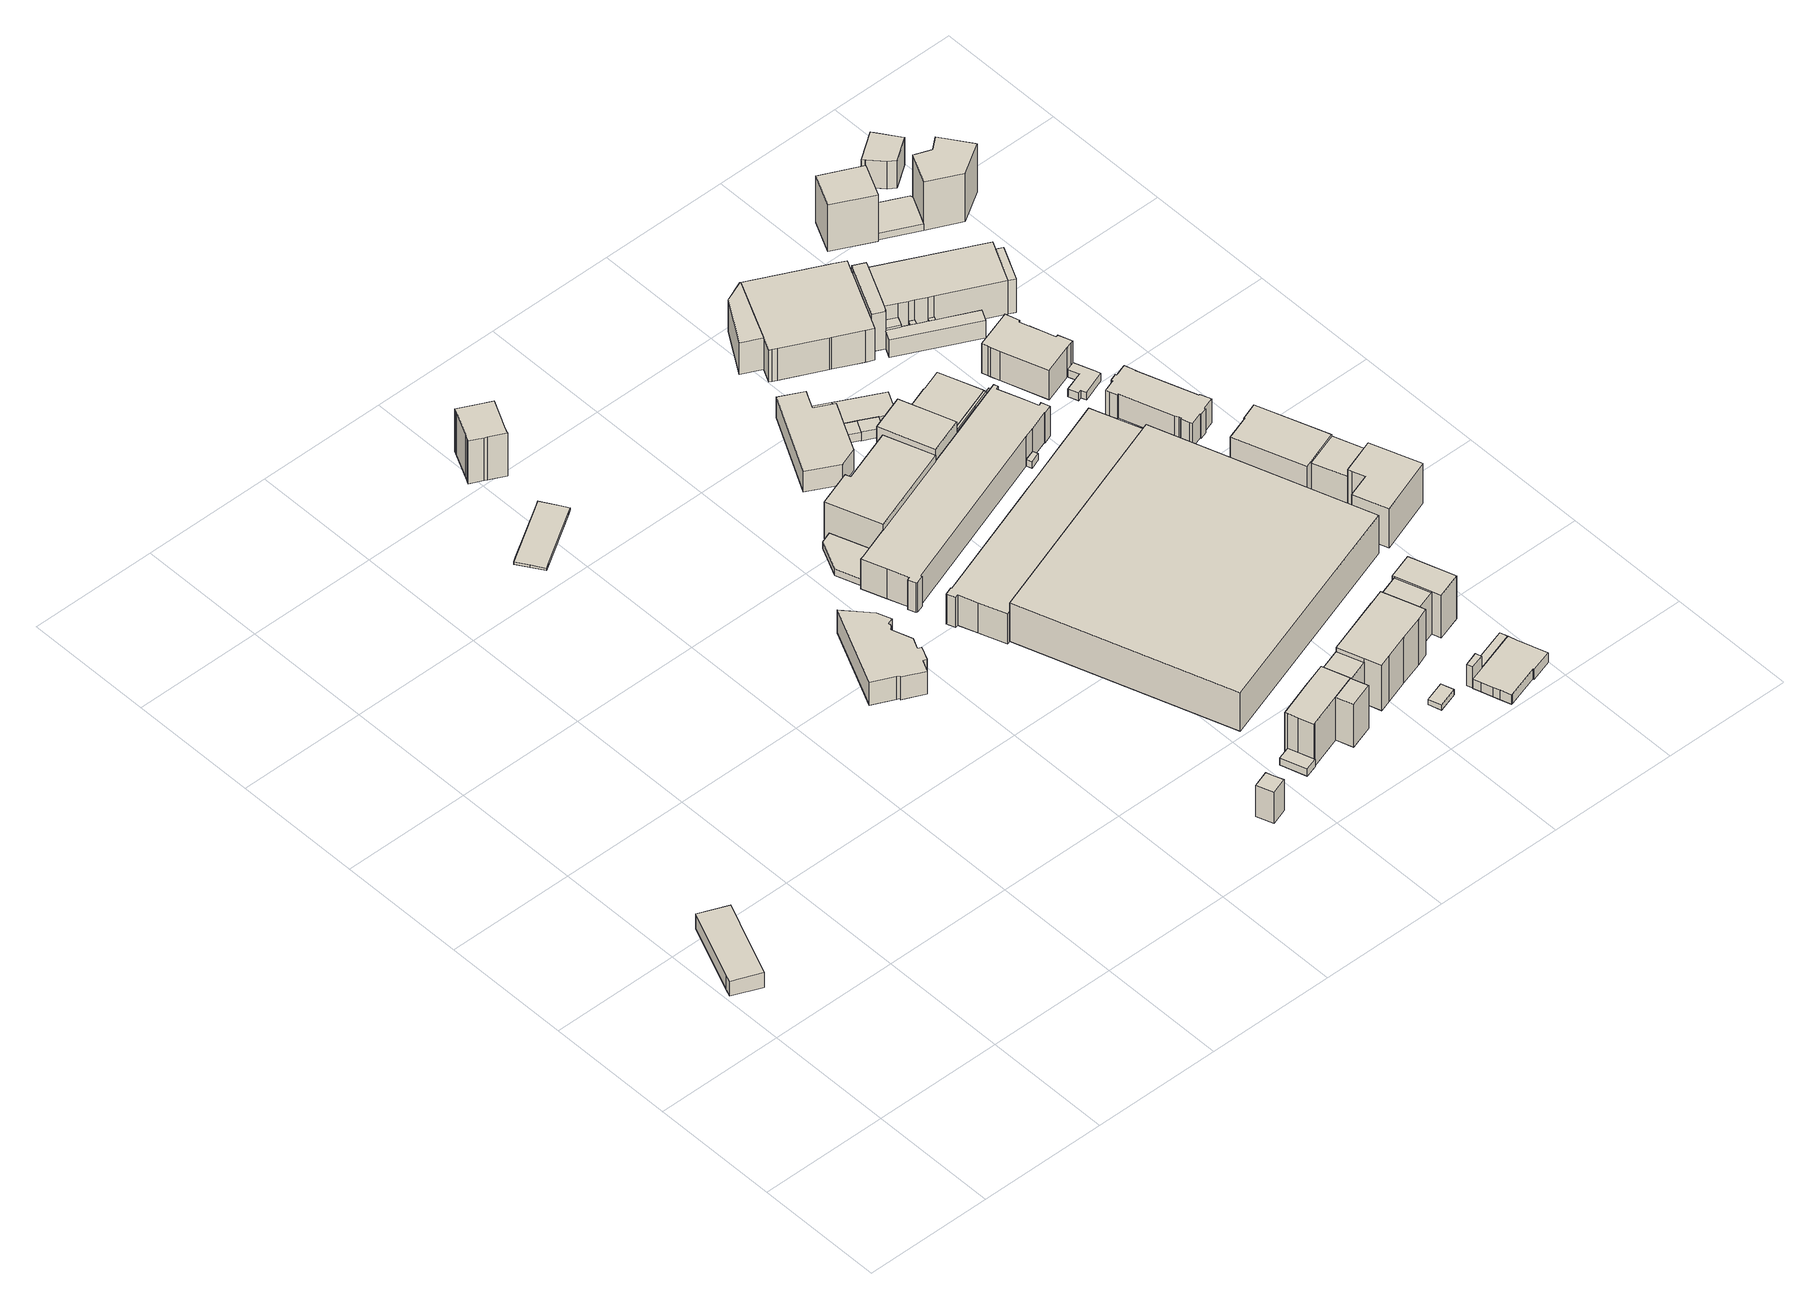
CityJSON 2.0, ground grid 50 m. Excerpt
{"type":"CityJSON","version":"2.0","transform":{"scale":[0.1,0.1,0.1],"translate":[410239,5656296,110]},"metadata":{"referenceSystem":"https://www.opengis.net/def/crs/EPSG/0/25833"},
"CityObjects":{
"building1":{"type":"Building","attributes":{"Dachtyp_tdc":"tdcPolyFlatRoof","Gemeindeschluessel":14612000,"Dachneigung":0,"QualitaetDacherkennung":60,"Geometrietyp2DReferenz":"3000","measuredHeight":6.82,"function":"31001_2000","roofType":"1000"},"geometry":[{"type":"Solid","lod":"1","boundaries":[[[[0,1,2,3,4,5,6]],[[7,8,9,10,11,12,13]],[[6,8,7,0]],[[5,9,8,6]],[[4,10,9,5]],[[3,11,10,4]],[[2,12,11,3]],[[1,13,12,2]],[[0,7,13,1]]]]}]},
"building2":{"type":"Building","attributes":{"Erfassungsdatum_Objekt":"2021-12-02","BodenHoehe":115.81,"gemHoehe":0,"BauwerkHoehe":1,"Breite":11,"Gemeindeschluessel":"14612000","Geometrietyp2DReferenz":"3000","measuredHeight":1,"function":"53001_1800"},"geometry":[{"type":"Solid","lod":"1","boundaries":[[[[14,15,16,17,18,19,20,21,22,23]],[[24,25,26,27,28,29,30,31,32,33]],[[23,25,24,14]],[[22,26,25,23]],[[21,27,26,22]],[[20,28,27,21]],[[19,29,28,20]],[[18,30,29,19]],[[17,31,30,18]],[[16,32,31,17]],[[15,33,32,16]],[[14,24,33,15]]]]}]},
"building3":{"type":"Building","attributes":{"Dachtyp_tdc":"tdcFreeFormRoof","Gemeindeschluessel":14612000,"Dachneigung":13.79,"QualitaetDacherkennung":17,"Geometrietyp2DReferenz":"3000","measuredHeight":12.46,"function":"31001_9998","roofType":"5000"},"geometry":[{"type":"Solid","lod":"1","boundaries":[[[[34,35,36,37,38,39,40,41,42,43,44,45,46,47,48,49,50,51,52,53,54,55,56,57,58,59,60,61,62,63,64,65,66,67,68,69,70,71,72,73]],[[74,75,76,77,78,79,80,81,82,83,84,85,86,87,88,89,90,91,92,93,94,95,96,97,98,99,100,101,102,103,104,105,106,107,108,109,110,111,112,113]],[[73,75,74,34]],[[72,76,75,73]],[[71,77,76,72]],[[70,78,77,71]],[[69,79,78,70]],[[68,80,79,69]],[[67,81,80,68]],[[66,82,81,67]],[[65,83,82,66]],[[64,84,83,65]],[[63,85,84,64]],[[62,86,85,63]],[[61,87,86,62]],[[60,88,87,61]],[[59,89,88,60]],[[58,90,89,59]],[[57,91,90,58]],[[56,92,91,57]],[[55,93,92,56]],[[54,94,93,55]],[[53,95,94,54]],[[52,96,95,53]],[[51,97,96,52]],[[50,98,97,51]],[[49,99,98,50]],[[48,100,99,49]],[[47,101,100,48]],[[46,102,101,47]],[[45,103,102,46]],[[44,104,103,45]],[[43,105,104,44]],[[42,106,105,43]],[[41,107,106,42]],[[40,108,107,41]],[[39,109,108,40]],[[38,110,109,39]],[[37,111,110,38]],[[36,112,111,37]],[[35,113,112,36]],[[34,74,113,35]]]]}]},
"building4":{"type":"Building","attributes":{"Dachtyp_tdc":"tdcFreeFormRoof","Gemeindeschluessel":14612000,"Dachneigung":10.51,"QualitaetDacherkennung":15,"Geometrietyp2DReferenz":"3000","measuredHeight":14.73,"function":"31001_9998","roofType":"5000"},"geometry":[{"type":"Solid","lod":"1","boundaries":[[[[114,115,116,117,118,119,120]],[[121,122,123,124,125,126,127]],[[120,122,121,114]],[[119,123,122,120]],[[118,124,123,119]],[[117,125,124,118]],[[116,126,125,117]],[[115,127,126,116]],[[114,121,127,115]]]]}]},
"building5":{"type":"Building","attributes":{"Dachtyp_tdc":"tdcGableRoof","Gemeindeschluessel":14612000,"Dachneigung":29.77,"QualitaetDacherkennung":73,"Geometrietyp2DReferenz":"3000","measuredHeight":21.54,"function":"31001_9998","roofType":"3100"},"geometry":[{"type":"Solid","lod":"1","boundaries":[[[[128,129,130,131,132,133,134,135,136,137,138,139,140]],[[141,142,143,144,145,146,147,148,149,150,151,152,153]],[[140,142,141,128]],[[139,143,142,140]],[[138,144,143,139]],[[137,145,144,138]],[[136,146,145,137]],[[135,147,146,136]],[[134,148,147,135]],[[133,149,148,134]],[[132,150,149,133]],[[131,151,150,132]],[[130,152,151,131]],[[129,153,152,130]],[[128,141,153,129]]]]}]},
"building6":{"type":"Building","attributes":{"name":"Berufliches Schulzentrum für Gastgewerbe Ernst Lößnitzer","Dachtyp_tdc":"tdcPolyFlatRoof","Gemeindeschluessel":14612000,"Dachneigung":2.94,"QualitaetDacherkennung":56,"Geometrietyp2DReferenz":"3000","measuredHeight":3.61,"function":"31001_3021","roofType":"2100"},"geometry":[{"type":"Solid","lod":"1","boundaries":[[[[154,155,156,157,158]],[[159,160,161,162,163]],[[158,160,159,154]],[[157,161,160,158]],[[156,162,161,157]],[[155,163,162,156]],[[154,159,163,155]]]]}]},
"building7":{"type":"Building","attributes":{"Dachtyp_tdc":"tdcPolyFlatRoof","Gemeindeschluessel":14612000,"Dachneigung":0,"QualitaetDacherkennung":0,"Geometrietyp2DReferenz":"3000","BezugspunktDach":"2000","measuredHeight":3,"function":"31001_9998"},"geometry":[{"type":"Solid","lod":"1","boundaries":[[[[164,165,166,167,168,169]],[[170,171,172,173,174,175]],[[169,171,170,164]],[[168,172,171,169]],[[167,173,172,168]],[[166,174,173,167]],[[165,175,174,166]],[[164,170,175,165]]]]}]},
"building8":{"type":"Building","attributes":{"Dachtyp_tdc":"tdcFreeFormRoof","Gemeindeschluessel":14612000,"Dachneigung":10.08,"QualitaetDacherkennung":15,"Geometrietyp2DReferenz":"3000","measuredHeight":19.27,"function":"31001_9998","roofType":"5000"},"geometry":[{"type":"Solid","lod":"1","boundaries":[[[[176,177,178,179,180,181]],[[182,183,184,185,186,187]],[[181,183,182,176]],[[180,184,183,181]],[[179,185,184,180]],[[178,186,185,179]],[[177,187,186,178]],[[176,182,187,177]]]]}]},
"building9":{"type":"Building","attributes":{"Gemeindeschluessel":14612000,"Geometrietyp2DReferenz":"3000","function":"31001_9998","roofType":"9999"},"children":["building9-1","building9-2","building9-3"]},
"building9-1":{"type":"BuildingPart","attributes":{"Dachtyp_tdc":"tdcPolyFlatRoof","Dachneigung":3.32,"QualitaetDacherkennung":48,"Geometrietyp2DReferenz":"3000","measuredHeight":3.07,"roofType":"2100"},"parents":["building9"],"geometry":[{"type":"Solid","lod":"1","boundaries":[[[[188,189,190,191]],[[192,193,194,195]],[[191,193,192,188]],[[190,194,193,191]],[[189,195,194,190]],[[188,192,195,189]]]]}]},
"building9-2":{"type":"BuildingPart","attributes":{"Dachtyp_tdc":"tdcPolyFlatRoof","Dachneigung":17.28,"QualitaetDacherkennung":35,"Geometrietyp2DReferenz":"3000","measuredHeight":11.55,"roofType":"2100"},"parents":["building9"],"geometry":[{"type":"Solid","lod":"1","boundaries":[[[[196,197,198,199,200,201,202]],[[203,204,205,206,207,208,209]],[[202,204,203,196]],[[201,205,204,202]],[[200,206,205,201]],[[199,207,206,200]],[[198,208,207,199]],[[197,209,208,198]],[[196,203,209,197]]]]}]},
"building9-3":{"type":"BuildingPart","attributes":{"Dachtyp_tdc":"tdcGableRoof","Dachneigung":28.53,"QualitaetDacherkennung":65,"Geometrietyp2DReferenz":"3000","measuredHeight":16.77,"roofType":"3100"},"parents":["building9"],"geometry":[{"type":"Solid","lod":"1","boundaries":[[[[210,211,212,213,214,215,216,217,218,219,220,221,222,223,224,225,226,227,228,229,230,231,232,233]],[[234,235,236,203,209,237,238,239,240,241,242,243,244,195,194,245,246,247,248,249,250,251,252,253]],[[233,235,234,210]],[[232,236,235,233]],[[231,203,236,232]],[[230,209,203,231]],[[229,237,209,230]],[[228,238,237,229]],[[227,239,238,228]],[[226,240,239,227]],[[225,241,240,226]],[[224,242,241,225]],[[223,243,242,224]],[[222,244,243,223]],[[221,195,244,222]],[[220,194,195,221]],[[219,245,194,220]],[[218,246,245,219]],[[217,247,246,218]],[[216,248,247,217]],[[215,249,248,216]],[[214,250,249,215]],[[213,251,250,214]],[[212,252,251,213]],[[211,253,252,212]],[[210,234,253,211]]]]}]},
"building10":{"type":"Building","attributes":{"name":"Berufliches Schulzentrum für Gastgewerbe Ernst Lößnitzer","Gemeindeschluessel":14612000,"Geometrietyp2DReferenz":"3000","function":"31001_3021","roofType":"9999"},"children":["building10-1","building10-2","building10-3","building10-4","building10-5","building10-6","building10-7"]},
"building10-1":{"type":"BuildingPart","attributes":{"Dachtyp_tdc":"tdcHipRoof","Dachneigung":23.62,"QualitaetDacherkennung":65,"Geometrietyp2DReferenz":"3000","measuredHeight":20.81,"roofType":"3200"},"parents":["building10"],"geometry":[{"type":"Solid","lod":"1","boundaries":[[[[254,255,256,257,258,259]],[[260,261,262,263,264,265]],[[258,261,260,259]],[[257,262,261,258]],[[256,263,262,257]],[[255,264,263,256]],[[254,265,264,255]],[[259,260,265,254]]]]}]},
"building10-2":{"type":"BuildingPart","attributes":{"Dachtyp_tdc":"tdcGableRoof","Dachneigung":23.18,"QualitaetDacherkennung":31,"Geometrietyp2DReferenz":"3000","measuredHeight":23.89,"roofType":"3100"},"parents":["building10"],"geometry":[{"type":"Solid","lod":"1","boundaries":[[[[266,267,268,269,270,271,272,273,274,275]],[[276,277,278,279,280,281,282,283,284,285]],[[275,277,276,266]],[[274,278,277,275]],[[273,279,278,274]],[[272,280,279,273]],[[271,281,280,272]],[[270,282,281,271]],[[269,283,282,270]],[[268,284,283,269]],[[267,285,284,268]],[[266,276,285,267]]]]}]},
"building10-3":{"type":"BuildingPart","attributes":{"Dachtyp_tdc":"tdcPolyFlatRoof","Dachneigung":0,"QualitaetDacherkennung":15,"Geometrietyp2DReferenz":"3000","measuredHeight":19.8,"roofType":"1000"},"parents":["building10"],"geometry":[{"type":"Solid","lod":"1","boundaries":[[[[286,287,288,289,290,291,292]],[[293,294,295,296,297,284,282]],[[292,293,282,286]],[[291,294,293,292]],[[290,295,294,291]],[[289,296,295,290]],[[288,297,296,289]],[[287,284,297,288]],[[286,282,284,287]]]]}]},
"building10-4":{"type":"BuildingPart","attributes":{"Dachtyp_tdc":"tdcHipAndGableRoof","Dachneigung":20.29,"QualitaetDacherkennung":59,"Geometrietyp2DReferenz":"3000","measuredHeight":20.61,"roofType":"5000"},"parents":["building10"],"geometry":[{"type":"Solid","lod":"1","boundaries":[[[[298,299,300,301]],[[302,303,304,305]],[[301,303,302,298]],[[300,304,303,301]],[[299,305,304,300]],[[298,302,305,299]]]]}]},
"building10-5":{"type":"BuildingPart","attributes":{"Dachtyp_tdc":"tdcHipAndGableRoof","Dachneigung":21.58,"QualitaetDacherkennung":64,"Geometrietyp2DReferenz":"3000","measuredHeight":20.84,"roofType":"5000"},"parents":["building10"],"geometry":[{"type":"Solid","lod":"1","boundaries":[[[[306,307,308,309,310,311,312,313,314,315]],[[316,317,318,319,320,321,322,323,302,305]],[[315,317,316,306]],[[314,318,317,315]],[[313,319,318,314]],[[312,320,319,313]],[[311,321,320,312]],[[310,322,321,311]],[[309,323,322,310]],[[308,302,323,309]],[[307,305,302,308]],[[306,316,305,307]]]]}]},
"building10-6":{"type":"BuildingPart","attributes":{"Dachtyp_tdc":"tdcPolyFlatRoof","Dachneigung":3.18,"QualitaetDacherkennung":62,"Geometrietyp2DReferenz":"3000","measuredHeight":19.2,"roofType":"2100"},"parents":["building10"],"geometry":[{"type":"Solid","lod":"1","boundaries":[[[[324,325,326,327]],[[323,282,281,302]],[[327,282,323,324]],[[326,281,282,327]],[[325,302,281,326]],[[324,323,302,325]]]]}]},
"building10-7":{"type":"BuildingPart","attributes":{"Dachtyp_tdc":"tdcPolyFlatRoof","Dachneigung":3.08,"QualitaetDacherkennung":70,"Geometrietyp2DReferenz":"3000","measuredHeight":19.41,"roofType":"2100"},"parents":["building10"],"geometry":[{"type":"MultiSurface","lod":"1","boundaries":[[[328,329,330,331,332,331,333,334,335]],[[284,297,336,337,338,260,338,265,285]],[[335,297,284,328]],[[334,336,297,335]],[[333,337,336,334]],[[331,338,337,333]],[[332,260,338,331]],[[338,331,330,265]],[[329,285,265,330]],[[328,284,285,329]]]}]},
"building11":{"type":"Building","attributes":{"name":"KraftWerk - Dresdner Energie-Museum","Dachtyp_tdc":"tdcFreeFormRoof","Gemeindeschluessel":14612000,"Dachneigung":21.91,"QualitaetDacherkennung":66,"Geometrietyp2DReferenz":"3000","measuredHeight":11.11,"function":"31001_3034","roofType":"5000"},"geometry":[{"type":"Solid","lod":"1","boundaries":[[[[339,340,341,342,343,344,345,346,347,348]],[[349,350,351,352,353,354,355,356,357,358]],[[348,350,349,339]],[[347,351,350,348]],[[346,352,351,347]],[[345,353,352,346]],[[344,354,353,345]],[[343,355,354,344]],[[342,356,355,343]],[[341,357,356,342]],[[340,358,357,341]],[[339,349,358,340]]]]}]},
"building12":{"type":"Building","attributes":{"name":"theater junge generation","Gemeindeschluessel":14612000,"Geometrietyp2DReferenz":"3000","function":"31001_3032","roofType":"9999"},"children":["building12-1","building12-2","building12-3"]},
"building12-1":{"type":"BuildingPart","attributes":{"Dachtyp_tdc":"tdcPolyFlatRoof","Dachneigung":0,"QualitaetDacherkennung":49,"Geometrietyp2DReferenz":"3000","measuredHeight":5.22,"roofType":"1000"},"parents":["building12"],"geometry":[{"type":"Solid","lod":"1","boundaries":[[[[359,360,361,362]],[[363,364,365,366]],[[362,364,363,359]],[[361,365,364,362]],[[360,366,365,361]],[[359,363,366,360]]]]}]},
"building12-2":{"type":"BuildingPart","attributes":{"Dachtyp_tdc":"tdcPolyFlatRoof","Dachneigung":0,"QualitaetDacherkennung":43,"Geometrietyp2DReferenz":"3000","measuredHeight":5.22,"roofType":"1000"},"parents":["building12"],"geometry":[{"type":"Solid","lod":"1","boundaries":[[[[367,368,369,370]],[[371,372,373,374]],[[370,372,371,367]],[[369,373,372,370]],[[368,374,373,369]],[[367,371,374,368]]]]}]},
"building12-3":{"type":"BuildingPart","attributes":{"Dachtyp_tdc":"tdcGableRoof","Dachneigung":28.36,"QualitaetDacherkennung":57,"Geometrietyp2DReferenz":"3000","measuredHeight":16.82,"roofType":"3100"},"parents":["building12"],"geometry":[{"type":"Solid","lod":"1","boundaries":[[[[375,376,377,378,379,380,381,382,383,384,385,386,387,388,389,390]],[[391,392,393,371,374,363,366,394,395,396,397,398,399,400,401,402]],[[390,392,391,375]],[[389,393,392,390]],[[388,371,393,389]],[[387,374,371,388]],[[386,363,374,387]],[[385,366,363,386]],[[384,394,366,385]],[[383,395,394,384]],[[382,396,395,383]],[[381,397,396,382]],[[380,398,397,381]],[[379,399,398,380]],[[378,400,399,379]],[[377,401,400,378]],[[376,402,401,377]],[[375,391,402,376]]]]}]},
"building13":{"type":"Building","attributes":{"Dachtyp_tdc":"tdcTentRoof","Gemeindeschluessel":14612000,"Dachneigung":12.11,"QualitaetDacherkennung":33,"Geometrietyp2DReferenz":"3000","measuredHeight":2.94,"function":"31001_9998","roofType":"3500"},"geometry":[{"type":"Solid","lod":"1","boundaries":[[[[403,404,405,406]],[[407,408,409,410]],[[406,408,407,403]],[[405,409,408,406]],[[404,410,409,405]],[[403,407,410,404]]]]}]},
"building14":{"type":"Building","attributes":{"name":"Staatsoperette Dresden","Dachtyp_tdc":"tdcGableRoof","Gemeindeschluessel":14612000,"Dachneigung":10.63,"QualitaetDacherkennung":3,"Geometrietyp2DReferenz":"3000","measuredHeight":24.89,"function":"31001_3032","roofType":"3100"},"geometry":[{"type":"Solid","lod":"1","boundaries":[[[[411,412,413,414]],[[415,416,417,418]],[[414,416,415,411]],[[413,417,416,414]],[[412,418,417,413]],[[411,415,418,412]]]]}]},
"building15":{"type":"Building","attributes":{"Dachtyp_tdc":"tdcFreeFormRoof","Gemeindeschluessel":14612000,"Dachneigung":22.34,"QualitaetDacherkennung":88,"Geometrietyp2DReferenz":"3000","measuredHeight":20.75,"function":"31001_9998","roofType":"5000"},"geometry":[{"type":"Solid","lod":"1","boundaries":[[[[419,420,421,422]],[[423,424,425,186]],[[422,424,423,419]],[[421,425,424,422]],[[420,186,425,421]],[[419,423,186,420]]]]}]},
"building16":{"type":"Building","attributes":{"Dachtyp_tdc":"tdcPolyFlatRoof","Gemeindeschluessel":14612000,"Dachneigung":0,"QualitaetDacherkennung":70,"Geometrietyp2DReferenz":"3000","measuredHeight":3.65,"function":"31001_9998","roofType":"1000"},"geometry":[{"type":"Solid","lod":"1","boundaries":[[[[426,427,428,429]],[[430,431,432,433]],[[429,431,430,426]],[[428,432,431,429]],[[427,433,432,428]],[[426,430,433,427]]]]}]},
"building17":{"type":"Building","attributes":{"Dachtyp_tdc":"tdcGableRoof","Gemeindeschluessel":14612000,"Dachneigung":67.24,"QualitaetDacherkennung":7,"Geometrietyp2DReferenz":"3000","measuredHeight":13.7,"function":"31001_9998","roofType":"3100"},"geometry":[{"type":"Solid","lod":"1","boundaries":[[[[434,435,436,437]],[[438,439,440,441]],[[437,439,438,434]],[[436,440,439,437]],[[435,441,440,436]],[[434,438,441,435]]]]}]},
"building18":{"type":"Building","attributes":{"Gemeindeschluessel":14612000,"Geometrietyp2DReferenz":"3000","function":"31001_9998","roofType":"9999"},"children":["building18-1","building18-2","building18-3"]},
"building18-1":{"type":"BuildingPart","attributes":{"Dachtyp_tdc":"tdcPolyFlatRoof","Dachneigung":0,"QualitaetDacherkennung":84,"Geometrietyp2DReferenz":"3000","measuredHeight":4.12,"roofType":"1000"},"parents":["building18"],"geometry":[{"type":"Solid","lod":"1","boundaries":[[[[442,443,444,445,446,447,448,449,450]],[[451,452,453,454,455,456,457,458,459]],[[450,452,451,442]],[[449,453,452,450]],[[448,454,453,449]],[[447,455,454,448]],[[446,456,455,447]],[[445,457,456,446]],[[444,458,457,445]],[[443,459,458,444]],[[442,451,459,443]]]]}]},
"building18-2":{"type":"BuildingPart","attributes":{"Dachtyp_tdc":"tdcPolyFlatRoof","Dachneigung":5.2,"QualitaetDacherkennung":60,"Geometrietyp2DReferenz":"3000","measuredHeight":4.4,"roofType":"2100"},"parents":["building18"],"geometry":[{"type":"Solid","lod":"1","boundaries":[[[[460,461,462,463]],[[464,465,455,454]],[[463,465,464,460]],[[462,455,465,463]],[[461,454,455,462]],[[460,464,454,461]]]]}]},
"building18-3":{"type":"BuildingPart","attributes":{"Dachtyp_tdc":"tdcPolyFlatRoof","Dachneigung":0,"QualitaetDacherkennung":75,"Geometrietyp2DReferenz":"3000","measuredHeight":4.06,"roofType":"1000"},"parents":["building18"],"geometry":[{"type":"Solid","lod":"1","boundaries":[[[[442,450,466,467,468,443]],[[451,459,469,470,471,452]],[[443,459,451,442]],[[468,469,459,443]],[[467,470,469,468]],[[466,471,470,467]],[[450,452,471,466]],[[442,451,452,450]]]]}]},
"building19":{"type":"Building","attributes":{"Gemeindeschluessel":14612000,"Geometrietyp2DReferenz":"3000","function":"31001_9998","roofType":"9999"},"children":["building19-1","building19-2"]},
"building19-1":{"type":"BuildingPart","attributes":{"Dachtyp_tdc":"tdcPolyFlatRoof","Dachneigung":0,"QualitaetDacherkennung":34,"Geometrietyp2DReferenz":"3000","measuredHeight":4.44,"roofType":"1000"},"parents":["building19"],"geometry":[{"type":"Solid","lod":"1","boundaries":[[[[472,473,474,475,476]],[[477,478,479,480,481]],[[476,478,477,472]],[[475,479,478,476]],[[474,480,479,475]],[[473,481,480,474]],[[472,477,481,473]]]]}]},
"building19-2":{"type":"BuildingPart","attributes":{"Dachtyp_tdc":"tdcPolyFlatRoof","Dachneigung":0,"QualitaetDacherkennung":65,"Geometrietyp2DReferenz":"3000","measuredHeight":4.46,"roofType":"1000"},"parents":["building19"],"geometry":[{"type":"Solid","lod":"1","boundaries":[[[[475,482,483,484,485,486,487,488,489,490,491,476]],[[479,478,492,493,494,495,496,497,498,499,500,501]],[[476,478,479,475]],[[491,492,478,476]],[[490,493,492,491]],[[489,494,493,490]],[[488,495,494,489]],[[487,496,495,488]],[[486,497,496,487]],[[485,498,497,486]],[[484,499,498,485]],[[483,500,499,484]],[[482,501,500,483]],[[475,479,501,482]]]]}]},
"building20":{"type":"Building","attributes":{"Gemeindeschluessel":14612000,"Geometrietyp2DReferenz":"3000","function":"31001_9998","roofType":"9999"},"children":["building20-1","building20-2","building20-3"]},
"building20-1":{"type":"BuildingPart","attributes":{"Dachtyp_tdc":"tdcPolyFlatRoof","Dachneigung":19.3,"QualitaetDacherkennung":28,"Geometrietyp2DReferenz":"3000","measuredHeight":13.5,"roofType":"2100"},"parents":["building20"],"geometry":[{"type":"Solid","lod":"1","boundaries":[[[[502,503,504,505,506]],[[507,508,509,510,511]],[[506,508,507,502]],[[505,509,508,506]],[[504,510,509,505]],[[503,511,510,504]],[[502,507,511,503]]]]}]},
"building20-2":{"type":"BuildingPart","attributes":{"Dachtyp_tdc":"tdcGableRoof","Dachneigung":15.36,"QualitaetDacherkennung":13,"Geometrietyp2DReferenz":"3000","measuredHeight":13.94,"roofType":"3100"},"parents":["building20"],"geometry":[{"type":"Solid","lod":"1","boundaries":[[[[512,513,514,515]],[[516,507,511,517]],[[515,507,516,512]],[[514,511,507,515]],[[513,517,511,514]],[[512,516,517,513]]]]}]},
"building20-3":{"type":"BuildingPart","attributes":{"Dachtyp_tdc":"tdcGableRoof","Dachneigung":18.41,"QualitaetDacherkennung":25,"Geometrietyp2DReferenz":"3000","measuredHeight":15.64,"roofType":"3100"},"parents":["building20"],"geometry":[{"type":"Solid","lod":"1","boundaries":[[[[518,519,520,521,522,523,524,525,526]],[[527,528,509,529,508,530,531,532,533]],[[526,528,527,518]],[[525,509,528,526]],[[524,529,509,525]],[[523,508,529,524]],[[522,530,508,523]],[[521,531,530,522]],[[520,532,531,521]],[[519,533,532,520]],[[518,527,533,519]]]]}]},
"building21":{"type":"Building","attributes":{"Gemeindeschluessel":14612000,"Geometrietyp2DReferenz":"3000","function":"31001_9998","roofType":"9999"},"children":["building21-1","building21-2"]},
"building21-1":{"type":"BuildingPart","attributes":{"Dachtyp_tdc":"tdcPolyFlatRoof","Dachneigung":3.38,"QualitaetDacherkennung":51,"Geometrietyp2DReferenz":"3000","measuredHeight":14.72,"roofType":"2100"},"parents":["building21"],"geometry":[{"type":"Solid","lod":"1","boundaries":[[[[534,535,536,537,538]],[[539,540,541,542,543]],[[538,540,539,534]],[[537,541,540,538]],[[536,542,541,537]],[[535,543,542,536]],[[534,539,543,535]]]]}]},
"building21-2":{"type":"BuildingPart","attributes":{"Dachtyp_tdc":"tdcGableRoof","Dachneigung":10.11,"QualitaetDacherkennung":19,"Geometrietyp2DReferenz":"3000","measuredHeight":15.96,"roofType":"3100"},"parents":["building21"],"geometry":[{"type":"Solid","lod":"1","boundaries":[[[[544,545,546,547,548,549,550,551,535,552,534,553,554,555,556,557]],[[558,559,560,561,562,563,539,564,543,565,566,567,568,569,570,571]],[[557,559,558,544]],[[556,560,559,557]],[[555,561,560,556]],[[554,562,561,555]],[[553,563,562,554]],[[534,539,563,553]],[[552,564,539,534]],[[535,543,564,552]],[[551,565,543,535]],[[550,566,565,551]],[[549,567,566,550]],[[548,568,567,549]],[[547,569,568,548]],[[546,570,569,547]],[[545,571,570,546]],[[544,558,571,545]]]]}]},
"building22":{"type":"Building","attributes":{"Gemeindeschluessel":14612000,"Dachneigung":67.67,"Dachorientierung":0,"MittlereTraufHoehe":120.32,"QualitaetDacherkennung":100,"ObjektHoehe":9.39,"BodenHoehe":111.43,"Geometrietyp2DReferenz":"3000","AbsoluteHoehe":120.82,"Dachflaeche":46.08,"measuredHeight":9.39,"function":"31001_9998","roofType":"2100","storeysAboveGround":3},"geometry":[{"type":"Solid","lod":"1","boundaries":[[[[572,573,574,575]],[[576,577,578,579]],[[575,577,576,572]],[[574,578,577,575]],[[573,579,578,574]],[[572,576,579,573]]]]}]},
"building23":{"type":"Building","attributes":{"Dachtyp_tdc":"tdcFreeFormRoof","Gemeindeschluessel":14612000,"Dachneigung":46.19,"QualitaetDacherkennung":14,"Geometrietyp2DReferenz":"3000","measuredHeight":9.81,"function":"31001_9998","roofType":"5000"},"geometry":[{"type":"Solid","lod":"1","boundaries":[[[[580,581,582,583]],[[584,585,586,587]],[[583,585,584,580]],[[582,586,585,583]],[[581,587,586,582]],[[580,584,587,581]]]]}]},
"building24":{"type":"Building","attributes":{"Dachtyp_tdc":"tdcFreeFormRoof","Gemeindeschluessel":14612000,"Dachneigung":10.05,"QualitaetDacherkennung":79,"Geometrietyp2DReferenz":"3000","measuredHeight":17.35,"function":"31001_9998","roofType":"5000"},"geometry":[{"type":"Solid","lod":"1","boundaries":[[[[588,589,590,591,592,593,594,595,596]],[[597,598,599,600,601,602,603,604,605]],[[596,598,597,588]],[[595,599,598,596]],[[594,600,599,595]],[[593,601,600,594]],[[592,602,601,593]],[[591,603,602,592]],[[590,604,603,591]],[[589,605,604,590]],[[588,597,605,589]]]]}]},
"building25":{"type":"Building","attributes":{"Dachtyp_tdc":"tdcFreeFormRoof","Gemeindeschluessel":14612000,"Dachneigung":46.22,"QualitaetDacherkennung":20,"Geometrietyp2DReferenz":"3000","measuredHeight":6.57,"function":"31001_9998","roofType":"5000"},"geometry":[{"type":"Solid","lod":"1","boundaries":[[[[606,607,608,609]],[[610,611,612,613]],[[609,611,610,606]],[[608,612,611,609]],[[607,613,612,608]],[[606,610,613,607]]]]}]},
"building26":{"type":"Building","attributes":{"Dachtyp_tdc":"tdcPolyFlatRoof","Gemeindeschluessel":14612000,"Dachneigung":0,"QualitaetDacherkennung":77,"Geometrietyp2DReferenz":"3000","measuredHeight":8.16,"function":"31001_9998","roofType":"1000"},"geometry":[{"type":"Solid","lod":"1","boundaries":[[[[614,615,616,617,618,619,620,621,622,623,624,625,626]],[[627,628,629,584,587,611,610,630,631,632,633,634,635]],[[626,628,627,614]],[[625,629,628,626]],[[624,584,629,625]],[[623,587,584,624]],[[622,611,587,623]],[[621,610,611,622]],[[620,630,610,621]],[[619,631,630,620]],[[618,632,631,619]],[[617,633,632,618]],[[616,634,633,617]],[[615,635,634,616]],[[614,627,635,615]]]]}]},
"building27":{"type":"Building","attributes":{"Dachtyp_tdc":"tdcPolyFlatRoof","Gemeindeschluessel":14612000,"Dachneigung":0,"QualitaetDacherkennung":46,"Geometrietyp2DReferenz":"3000","measuredHeight":5.55,"function":"31001_9998","roofType":"1000"},"geometry":[{"type":"Solid","lod":"1","boundaries":[[[[636,637,638,639]],[[632,631,640,641]],[[639,631,632,636]],[[638,640,631,639]],[[637,641,640,638]],[[636,632,641,637]]]]}]},
"building28":{"type":"Building","attributes":{"Dachtyp_tdc":"tdcHipRoof","Gemeindeschluessel":14612000,"Dachneigung":17.33,"QualitaetDacherkennung":93,"Geometrietyp2DReferenz":"3000","measuredHeight":14.77,"function":"31001_9998","roofType":"3200"},"geometry":[{"type":"Solid","lod":"1","boundaries":[[[[642,643,644,645,646,647,648,649,650,651,652,653,654,655,656,657,658,659]],[[660,661,662,663,664,665,666,667,668,669,670,671,672,673,674,675,676,677]],[[659,661,660,642]],[[658,662,661,659]],[[657,663,662,658]],[[656,664,663,657]],[[655,665,664,656]],[[654,666,665,655]],[[653,667,666,654]],[[652,668,667,653]],[[651,669,668,652]],[[650,670,669,651]],[[649,671,670,650]],[[648,672,671,649]],[[647,673,672,648]],[[646,674,673,647]],[[645,675,674,646]],[[644,676,675,645]],[[643,677,676,644]],[[642,660,677,643]]]]}]},
"building29":{"type":"Building","attributes":{"Dachtyp_tdc":"tdcFreeFormRoof","Gemeindeschluessel":14612000,"Dachneigung":29.07,"QualitaetDacherkennung":77,"Geometrietyp2DReferenz":"3000","measuredHeight":19.85,"function":"31001_9998","roofType":"5000"},"geometry":[{"type":"Solid","lod":"1","boundaries":[[[[678,679,680,681,682,683,684,685]],[[686,687,688,689,690,691,692,693]],[[685,687,686,678]],[[684,688,687,685]],[[683,689,688,684]],[[682,690,689,683]],[[681,691,690,682]],[[680,692,691,681]],[[679,693,692,680]],[[678,686,693,679]]]]}]},
"building30":{"type":"Building","attributes":{"Dachtyp_tdc":"tdcFreeFormRoof","Gemeindeschluessel":14612000,"Dachneigung":13.03,"QualitaetDacherkennung":36,"Geometrietyp2DReferenz":"3000","measuredHeight":4.64,"function":"31001_9998","roofType":"5000"},"geometry":[{"type":"Solid","lod":"1","boundaries":[[[[694,695,696,697,698,699,700,701,702]],[[703,704,705,706,707,708,709,710,711]],[[702,704,703,694]],[[701,705,704,702]],[[700,706,705,701]],[[699,707,706,700]],[[698,708,707,699]],[[697,709,708,698]],[[696,710,709,697]],[[695,711,710,696]],[[694,703,711,695]]]]}]},
"building31":{"type":"Building","attributes":{"Dachtyp_tdc":"tdcFreeFormRoof","Gemeindeschluessel":14612000,"Dachneigung":40.78,"QualitaetDacherkennung":19,"Geometrietyp2DReferenz":"3000","measuredHeight":13.7,"function":"31001_9998","roofType":"5000"},"geometry":[{"type":"Solid","lod":"1","boundaries":[[[[712,713,714,715,716,717,718,719,720,721,722,723,724,725,726,727,728,729,730,731,732,733,734,735,736,737]],[[738,739,740,741,742,743,744,745,746,747,748,749,750,751,752,753,754,755,756,757,758,759,760,761,762,763]],[[737,739,738,712]],[[736,740,739,737]],[[735,741,740,736]],[[734,742,741,735]],[[733,743,742,734]],[[732,744,743,733]],[[731,745,744,732]],[[730,746,745,731]],[[729,747,746,730]],[[728,748,747,729]],[[727,749,748,728]],[[726,750,749,727]],[[725,751,750,726]],[[724,752,751,725]],[[723,753,752,724]],[[722,754,753,723]],[[721,755,754,722]],[[720,756,755,721]],[[719,757,756,720]],[[718,758,757,719]],[[717,759,758,718]],[[716,760,759,717]],[[715,761,760,716]],[[714,762,761,715]],[[713,763,762,714]],[[712,738,763,713]]]]}]},
"building32":{"type":"Building","attributes":{"Gemeindeschluessel":14612000,"Geometrietyp2DReferenz":"3000","function":"31001_9998","roofType":"9999"},"children":["building32-1","building32-2"]},
"building32-1":{"type":"BuildingPart","attributes":{"Dachtyp_tdc":"tdcPolyFlatRoof","Dachneigung":4.68,"QualitaetDacherkennung":48,"Geometrietyp2DReferenz":"3000","measuredHeight":16.05,"roofType":"2100"},"parents":["building32"],"geometry":[{"type":"Solid","lod":"1","boundaries":[[[[764,765,766,767,768,769,770]],[[771,772,773,774,775,776,777]],[[770,772,771,764]],[[769,773,772,770]],[[768,774,773,769]],[[767,775,774,768]],[[766,776,775,767]],[[765,777,776,766]],[[764,771,777,765]]]]}]},
"building32-2":{"type":"BuildingPart","attributes":{"Dachtyp_tdc":"tdcFreeFormRoof","Dachneigung":20.04,"QualitaetDacherkennung":18,"Geometrietyp2DReferenz":"3000","measuredHeight":15.99,"roofType":"5000"},"parents":["building32"],"geometry":[{"type":"Solid","lod":"1","boundaries":[[[[778,779,780,781]],[[777,782,783,771]],[[781,782,777,778]],[[780,783,782,781]],[[779,771,783,780]],[[778,777,771,779]]]]}]},
"building33":{"type":"Building","attributes":{"Gemeindeschluessel":14612000,"Geometrietyp2DReferenz":"3000","function":"31001_9998","roofType":"9999"},"children":["building33-1","building33-2"]},
"building33-1":{"type":"BuildingPart","attributes":{"Dachtyp_tdc":"tdcPolyFlatRoof","Dachneigung":3.23,"QualitaetDacherkennung":64,"Geometrietyp2DReferenz":"3000","measuredHeight":15.43,"roofType":"2100"},"parents":["building33"],"geometry":[{"type":"Solid","lod":"1","boundaries":[[[[784,785,786,787]],[[788,789,790,791]],[[787,789,788,784]],[[786,790,789,787]],[[785,791,790,786]],[[784,788,791,785]]]]}]},
"building33-2":{"type":"BuildingPart","attributes":{"Dachtyp_tdc":"tdcGableRoof","Dachneigung":10.14,"QualitaetDacherkennung":43,"Geometrietyp2DReferenz":"3000","measuredHeight":16.09,"roofType":"3100"},"parents":["building33"],"geometry":[{"type":"Solid","lod":"1","boundaries":[[[[792,793,794,795,796,797,798,799,800,801,802,803]],[[788,804,791,805,806,807,808,809,810,811,812,813]],[[803,804,788,792]],[[802,791,804,803]],[[801,805,791,802]],[[800,806,805,801]],[[799,807,806,800]],[[798,808,807,799]],[[797,809,808,798]],[[796,810,809,797]],[[795,811,810,796]],[[794,812,811,795]],[[793,813,812,794]],[[792,788,813,793]]]]}]},
"building34":{"type":"Building","attributes":{"Dachtyp_tdc":"tdcFreeFormRoof","Gemeindeschluessel":14612000,"Dachneigung":26.76,"QualitaetDacherkennung":71,"Geometrietyp2DReferenz":"3000","measuredHeight":23.12,"function":"31001_9998","roofType":"5000"},"geometry":[{"type":"Solid","lod":"1","boundaries":[[[[814,815,816,817]],[[818,819,820,821]],[[817,819,818,814]],[[816,820,819,817]],[[815,821,820,816]],[[814,818,821,815]]]]}]},
"building35":{"type":"Building","attributes":{"Dachtyp_tdc":"tdcPolyFlatRoof","Gemeindeschluessel":14612000,"Dachneigung":0,"QualitaetDacherkennung":0,"Geometrietyp2DReferenz":"3000","BezugspunktDach":"2000","measuredHeight":3,"function":"31001_9998"},"geometry":[{"type":"Solid","lod":"1","boundaries":[[[[822,823,824,825,826]],[[827,828,829,830,831]],[[826,828,827,822]],[[825,829,828,826]],[[824,830,829,825]],[[823,831,830,824]],[[822,827,831,823]]]]}]},
"building36":{"type":"Building","attributes":{"Dachtyp_tdc":"tdcFreeFormRoof","Gemeindeschluessel":14612000,"Dachneigung":33.27,"QualitaetDacherkennung":13,"Geometrietyp2DReferenz":"3000","measuredHeight":24.42,"function":"31001_9998","roofType":"5000"},"geometry":[{"type":"Solid","lod":"1","boundaries":[[[[832,833,834,835,836,837,838]],[[839,840,841,842,843,844,845]],[[838,840,839,832]],[[837,841,840,838]],[[836,842,841,837]],[[835,843,842,836]],[[834,844,843,835]],[[833,845,844,834]],[[832,839,845,833]]]]}]},
"building37":{"type":"Building","attributes":{"Dachtyp_tdc":"tdcFreeFormRoof","Gemeindeschluessel":14612000,"Dachneigung":0.078,"QualitaetDacherkennung":69,"Geometrietyp2DReferenz":"3000","measuredHeight":14.57,"function":"31001_9998","roofType":"5000"},"geometry":[{"type":"Solid","lod":"1","boundaries":[[[[846,847,848,849,850,851,852,853,854]],[[855,856,857,858,859,860,861,862,863]],[[854,856,855,846]],[[853,857,856,854]],[[852,858,857,853]],[[851,859,858,852]],[[850,860,859,851]],[[849,861,860,850]],[[848,862,861,849]],[[847,863,862,848]],[[846,855,863,847]]]]}]}
},
"vertices":[
[125,709,97],[207,902,97],[242,983,97],[131,1030,97],[15,756,97],[4,729,97],[114,682,97],[125,709,29],[114,682,29],[4,729,29],[15,756,29],[131,1030,29],[242,983,29],[207,902,29],
[801,2634,69],[830,2588,69],[860,2541,69],[877,2552,69],[1086,2683,69],[1103,2693,69],[1074,2740,69],[1045,2787,69],[1028,2776,69],[818,2645,69],[801,2634,58],[818,2645,58],[1028,2776,58],[1045,2787,58],[1074,2740,58],[1103,2693,58],[1086,2683,58],[877,2552,58],[860,2541,58],[830,2588,58],
[1477,1418,120],[1463,1425,120],[1483,1467,120],[1457,1547,120],[1458,1547,120],[1459,1547,120],[1460,1548,120],[1461,1548,120],[1462,1549,120],[1463,1549,120],[1464,1550,120],[1465,1551,120],[1466,1552,120],[1467,1552,120],[1467,1553,120],[1468,1554,120],[1469,1555,120],[1469,1556,120],[1470,1558,120],[1470,1559,120],[1470,1560,120],[1471,1561,120],[1471,1562,120],[1471,1563,120],[1471,1564,120],[1471,1566,120],[1470,1567,120],[1470,1568,120],[1470,1569,120],[1469,1570,120],[1494,1579,120],[1475,1634,120],[1390,1728,120],[1243,1414,120],[1327,1374,120],[1338,1369,120],[1335,1364,120],[1416,1326,120],[1438,1372,120],[1452,1366,120],[1477,1418,16],[1452,1366,16],[1438,1372,16],[1416,1326,16],[1335,1364,16],[1338,1369,16],[1327,1374,16],[1243,1414,16],[1390,1728,16],[1475,1634,16],[1494,1579,16],[1469,1570,16],[1470,1569,16],[1470,1568,16],[1470,1567,16],[1471,1566,16],[1471,1564,16],[1471,1563,16],[1471,1562,16],[1471,1561,16],[1470,1560,16],[1470,1559,16],[1470,1558,16],[1469,1556,16],[1469,1555,16],[1468,1554,16],[1467,1553,16],[1467,1552,16],[1466,1552,16],[1465,1551,16],[1464,1550,16],[1463,1549,16],[1462,1549,16],[1461,1548,16],[1460,1548,16],[1459,1547,16],[1458,1547,16],[1457,1547,16],[1483,1467,16],[1463,1425,16],
[1876,206,173],[1812,185,173],[1834,120,173],[1898,142,173],[1887,172,173],[1885,178,173],[1881,190,173],[1876,206,31],[1881,190,31],[1885,178,31],[1887,172,31],[1898,142,31],[1834,120,31],[1812,185,31],
[1086,2983,218],[1095,3001,218],[1150,3110,218],[1091,3139,218],[1032,3169,218],[1028,3160,218],[1023,3151,218],[978,3059,218],[969,3041,218],[964,3032,218],[1012,3008,218],[1023,3003,218],[1083,2972,218],[1086,2983,22],[1083,2972,22],[1023,3003,22],[1012,3008,22],[964,3032,22],[969,3041,22],[978,3059,22],[1023,3151,22],[1028,3160,22],[1032,3169,22],[1091,3139,22],[1150,3110,22],[1095,3001,22],
[2061,209,62],[2109,224,62],[2108,228,62],[2078,322,62],[2030,307,62],[2061,209,29],[2030,307,29],[2078,322,29],[2108,228,29],[2109,224,29],
[1561,1928,45],[1595,1829,45],[1724,1874,45],[1659,2060,45],[1617,2045,45],[1613,2040,45],[1561,1928,15],[1613,2040,15],[1617,2045,15],[1659,2060,15],[1724,1874,15],[1595,1829,15],
[1652,2078,178],[1724,1874,178],[2063,1992,178],[1999,2176,178],[1794,2105,178],[1787,2125,178],[1652,2078,13],[1787,2125,13],[1794,2105,13],[1999,2176,13],[2063,1992,13],[1724,1874,13],
[2402,1871,46],[2395,1891,46],[2355,1877,46],[2362,1857,46],[2402,1871,16],[2362,1857,16],[2355,1877,16],[2395,1891,16],
[2334,2087,129],[2437,2123,129],[2431,2140,129],[2403,2130,129],[2397,2128,129],[2401,2119,129],[2331,2095,129],[2334,2087,16],[2331,2095,16],[2401,2119,16],[2397,2128,16],[2403,2130,16],[2431,2140,16],[2437,2123,16],
[1724,1874,152],[1595,1829,152],[1582,1825,152],[1614,1734,152],[1641,1657,152],[1630,1653,152],[1640,1624,152],[1646,1622,152],[1674,1632,152],[1673,1637,152],[2355,1877,152],[2395,1891,152],[2472,1918,152],[2472,1915,152],[2505,1927,152],[2494,1959,152],[2482,1954,152],[2456,2029,152],[2430,2102,152],[2443,2107,152],[2437,2123,152],[2334,2087,152],[2198,2039,152],[2063,1992,152],[1724,1874,16],[2063,1992,16],[2198,2039,16],[2443,2107,16],[2430,2102,16],[2456,2029,16],[2482,1954,16],[2494,1959,16],[2505,1927,16],[2472,1915,16],[2472,1918,16],[1673,1637,16],[1674,1632,16],[1646,1622,16],[1640,1624,16],[1630,1653,16],[1641,1657,16],[1614,1734,16],[1582,1825,16],[1595,1829,16],
[2799,420,220],[2810,386,220],[2906,418,220],[2849,590,220],[2753,559,220],[2755,552,220],[2755,552,24],[2753,559,24],[2849,590,24],[2906,418,24],[2810,386,24],[2799,420,24],
[2721,363,232],[2712,392,232],[2668,522,232],[2528,476,232],[2391,431,232],[2424,333,232],[2444,271,232],[2490,286,232],[2582,316,232],[2674,345,232],[2721,363,24],[2674,345,24],[2582,316,24],[2490,286,24],[2444,271,24],[2424,333,24],[2391,431,24],[2528,476,24],[2668,522,24],[2712,392,24],
[2391,431,222],[2668,522,222],[2668,523,222],[2621,508,222],[2618,512,222],[2435,451,222],[2437,446,222],[2437,446,24],[2435,451,24],[2618,512,24],[2621,508,24],[2668,523,24],
[2337,304,220],[2243,273,220],[2264,209,220],[2358,240,220],[2337,304,24],[2358,240,24],[2264,209,24],[2243,273,24],
[2113,230,221],[2243,273,221],[2337,304,221],[2305,403,221],[2303,408,221],[2208,377,221],[2074,331,221],[2078,322,221],[2090,285,221],[2108,228,221],[2113,230,24],[2108,228,24],[2090,285,24],[2078,322,24],[2074,331,24],[2208,377,24],[2303,408,24],[2305,403,24],
[2305,403,213],[2337,304,213],[2424,333,213],[2391,431,213],
[2668,522,215],[2712,392,215],[2799,420,215],[2755,551,215],[2755,552,215],[2674,524,215],[2674,525,215],[2668,523,215],[2674,525,24],[2674,524,24],[2755,551,24],
[1861,2217,106],[1932,2242,106],[1989,2352,106],[2014,2399,106],[2034,2438,106],[1963,2475,106],[1989,2525,106],[1999,2544,106],[1910,2590,106],[1745,2280,106],[1861,2217,13],[1745,2280,13],[1910,2590,13],[1999,2544,13],[1989,2525,13],[1963,2475,13],[2034,2438,13],[2014,2399,13],[1989,2352,13],[1932,2242,13],
[2243,1713,69],[2272,1723,69],[2264,1745,69],[2235,1735,69],[2243,1713,17],[2235,1735,17],[2264,1745,17],[2272,1723,17],
[2155,1682,69],[2183,1692,69],[2176,1714,69],[2148,1704,69],[2155,1682,17],[2148,1704,17],[2176,1714,17],[2183,1692,17],
[1677,1519,155],[1688,1486,155],[1700,1490,155],[1725,1419,155],[1761,1317,155],[1774,1322,155],[2650,1626,155],[2661,1630,155],[2625,1732,155],[2589,1834,155],[2272,1723,155],[2243,1713,155],[2183,1692,155],[2155,1682,155],[1707,1526,155],[1706,1529,155],[1677,1519,17],[1706,1529,17],[1707,1526,17],[2589,1834,17],[2625,1732,17],[2661,1630,17],[2650,1626,17],[1774,1322,17],[1761,1317,17],[1725,1419,17],[1700,1490,17],[1688,1486,17],
[2648,212,52],[2571,188,52],[2586,140,52],[2663,164,52],[2648,212,27],[2663,164,27],[2586,140,27],[2571,188,27],
[2047,515,193],[2925,812,193],[2650,1626,193],[1774,1322,193],[2047,515,18],[1774,1322,18],[2650,1626,18],[2925,812,18],
[1992,2197,206],[2063,1992,206],[2198,2039,206],[2127,2244,206],[1992,2197,13],[2127,2244,13],[2198,2039,13],
[2066,2372,52],[2014,2399,52],[1989,2352,52],[2041,2324,52],[2066,2372,15],[2041,2324,15],[1989,2352,15],[2014,2399,15],
[2778,188,121],[2723,170,121],[2730,148,121],[2785,165,121],[2778,188,25],[2785,165,25],[2730,148,25],[2723,170,25],
[2129,2338,55],[2129,2337,55],[2176,2313,55],[2181,2310,55],[2228,2400,55],[2060,2488,55],[2034,2438,55],[2014,2399,55],[2066,2372,55],[2129,2338,14],[2066,2372,14],[2014,2399,14],[2034,2438,14],[2060,2488,14],[2228,2400,14],[2181,2310,14],[2176,2313,14],[2129,2337,14],
[1963,2475,56],[2034,2438,56],[2060,2488,56],[1989,2525,56],[1963,2475,14],[1989,2525,14],
[2041,2324,55],[2105,2291,55],[2122,2324,55],[2122,2324,14],[2105,2291,14],[2041,2324,14],
[2936,244,68],[2776,194,68],[2778,188,68],[2785,165,68],[2945,215,68],[2936,244,24],[2945,215,24],[2785,165,24],[2778,188,24],[2776,194,24],
[2730,148,68],[2740,117,68],[2753,74,68],[2761,49,68],[2774,8,68],[2779,10,68],[2904,49,68],[2905,44,68],[2990,70,68],[2954,184,68],[2954,184,24],[2990,70,24],[2905,44,24],[2904,49,24],[2779,10,24],[2774,8,24],[2761,49,24],[2753,74,24],[2740,117,24],[2730,148,24],
[2195,2047,147],[2331,2095,147],[2401,2119,147],[2397,2128,147],[2192,2056,147],[2195,2047,14],[2192,2056,14],[2397,2128,14],[2401,2119,14],[2331,2095,14],
[2198,2039,143],[2334,2087,143],[2331,2095,143],[2195,2047,143],[2198,2039,14],[2334,2087,14],
[2346,2295,143],[2262,2266,143],[2262,2267,143],[2192,2243,143],[2134,2223,143],[2192,2056,143],[2250,2076,143],[2397,2128,143],[2403,2130,143],[2346,2295,14],[2403,2130,14],[2250,2076,14],[2134,2223,14],[2192,2243,14],[2262,2267,14],[2262,2266,14],
[2029,2780,156],[2145,3017,156],[2143,3018,156],[2062,2986,156],[1955,2817,156],[2029,2780,11],[1955,2817,11],[2062,2986,11],[2143,3018,11],[2145,3017,11],
[2294,2583,156],[2323,2569,156],[2340,2602,156],[2394,2712,156],[2438,2800,156],[2442,2810,156],[2466,2857,156],[2424,2879,156],[2073,2871,156],[2002,2727,156],[2014,2721,156],[2030,2713,156],[2187,2636,156],[2193,2633,156],[2294,2583,11],[2193,2633,11],[2187,2636,11],[2030,2713,11],[2014,2721,11],[2002,2727,11],[2073,2871,11],[2424,2879,11],[2466,2857,11],[2442,2810,11],[2438,2800,11],[2394,2712,11],[2340,2602,11],[2323,2569,11],
[2344,2292,103],[2402,2128,103],[2426,2136,103],[2367,2300,103],[2344,2292,14],[2367,2300,14],[2426,2136,14],[2402,2128,14],
[2386,2584,103],[2433,2561,103],[2449,2595,103],[2403,2618,103],[2386,2584,15],[2403,2618,15],[2449,2595,15],[2433,2561,15],
[2438,2800,185],[2340,2602,185],[2382,2581,185],[2384,2585,185],[2386,2584,185],[2403,2618,185],[2485,2784,185],[2487,2788,185],[2442,2810,185],[2438,2800,14],[2442,2810,14],[2487,2788,14],[2485,2784,14],[2403,2618,14],[2386,2584,14],[2384,2585,14],[2382,2581,14],[2340,2602,14],
[2483,2536,75],[2500,2570,75],[2482,2579,75],[2465,2545,75],[2483,2536,15],[2465,2545,15],[2482,2579,15],[2500,2570,15],
[2363,2543,96],[2654,2398,96],[2676,2441,96],[2562,2498,96],[2542,2507,96],[2524,2516,96],[2510,2523,96],[2483,2536,96],[2465,2545,96],[2433,2561,96],[2386,2584,96],[2384,2585,96],[2382,2581,96],[2363,2543,15],[2382,2581,15],[2384,2585,15],[2510,2523,15],[2524,2516,15],[2542,2507,15],[2562,2498,15],[2676,2441,15],[2654,2398,15],
[2542,2507,70],[2559,2541,70],[2540,2550,70],[2524,2516,70],[2540,2550,15],[2559,2541,15],
[2542,2266,152],[2545,2255,152],[2556,2221,152],[2614,2050,152],[2727,2087,152],[2751,2095,152],[2760,2098,152],[2742,2150,152],[2734,2148,152],[2704,2238,152],[2703,2242,152],[2702,2244,152],[2693,2271,152],[2690,2281,152],[2698,2283,152],[2681,2336,152],[2672,2333,152],[2535,2288,152],[2542,2266,17],[2535,2288,17],[2672,2333,17],[2681,2336,17],[2698,2283,17],[2690,2281,17],[2693,2271,17],[2702,2244,17],[2703,2242,17],[2704,2238,17],[2734,2148,17],[2742,2150,17],[2760,2098,17],[2751,2095,17],[2727,2087,17],[2614,2050,17],[2556,2221,17],[2545,2255,17],
[3184,883,198],[3187,888,198],[3120,1076,198],[2989,1030,198],[2995,1014,198],[3011,968,198],[2923,938,198],[2966,807,198],[3184,883,19],[2966,807,19],[2923,938,19],[3011,968,19],[2995,1014,19],[2989,1030,19],[3120,1076,19],[3187,888,19],
[2667,2019,53],[2680,1982,53],[2694,1987,53],[2702,1966,53],[2794,2000,53],[2788,2020,53],[2760,2098,53],[2727,2087,53],[2742,2045,53],[2667,2019,18],[2742,2045,18],[2727,2087,18],[2760,2098,18],[2788,2020,18],[2794,2000,18],[2702,1966,18],[2694,1987,18],[2680,1982,18],
[2795,1628,127],[2798,1619,127],[2794,1617,127],[2805,1587,127],[2809,1575,127],[2856,1591,127],[2857,1587,127],[2885,1596,127],[2883,1601,127],[2930,1618,127],[2915,1659,127],[2911,1658,127],[2835,1879,127],[2837,1879,127],[2824,1921,127],[2806,1915,127],[2789,1909,127],[2777,1905,127],[2775,1910,127],[2748,1900,127],[2750,1894,127],[2703,1878,127],[2708,1864,127],[2718,1837,127],[2722,1838,127],[2790,1641,127],[2795,1628,17],[2790,1641,17],[2722,1838,17],[2718,1837,17],[2708,1864,17],[2703,1878,17],[2750,1894,17],[2748,1900,17],[2775,1910,17],[2777,1905,17],[2789,1909,17],[2806,1915,17],[2824,1921,17],[2837,1879,17],[2835,1879,17],[2911,1658,17],[2915,1659,17],[2930,1618,17],[2883,1601,17],[2885,1596,17],[2857,1587,17],[2856,1591,17],[2809,1575,17],[2805,1587,17],[2794,1617,17],[2798,1619,17],
[2944,1157,172],[3076,1202,172],[2982,1472,172],[2917,1449,172],[2918,1446,172],[2827,1415,172],[2920,1148,172],[2944,1157,18],[2920,1148,18],[2827,1415,18],[2918,1446,18],[2917,1449,18],[2982,1472,18],[3076,1202,18],
[3076,1202,166],[2944,1157,166],[2989,1030,166],[3120,1076,166],[3120,1076,18],[2989,1030,18],
[2849,2565,167],[2783,2432,167],[2807,2420,167],[2873,2553,167],[2849,2565,13],[2873,2553,13],[2807,2420,13],[2783,2432,13],
[2849,2565,166],[2865,2596,166],[2485,2784,166],[2444,2700,166],[2403,2618,166],[2449,2595,166],[2482,2579,166],[2500,2570,166],[2540,2550,166],[2559,2541,166],[2783,2432,166],[2823,2513,166],[2823,2513,13],[2559,2541,13],[2540,2550,13],[2500,2570,13],[2482,2579,13],[2449,2595,13],[2403,2618,13],[2444,2700,13],[2485,2784,13],[2865,2596,13],
[2699,2963,223],[2760,3089,223],[2607,3163,223],[2546,3039,223],[2699,2963,10],[2546,3039,10],[2607,3163,10],[2760,3089,10],
[2701,2967,41],[2839,2899,41],[2897,3014,41],[2895,3023,41],[2760,3089,41],[2701,2967,11],[2760,3089,11],[2895,3023,11],[2897,3014,11],[2839,2899,11],
[3007,3026,233],[2961,2989,233],[2897,3014,233],[2839,2899,233],[2966,2838,233],[3086,2911,233],[3083,2915,233],[3007,3026,12],[3083,2915,12],[3086,2911,12],[2966,2838,12],[2839,2899,12],[2897,3014,12],[2961,2989,12],
[2907,3100,137],[2996,3162,137],[2989,3172,137],[2939,3244,137],[2931,3256,137],[2823,3181,137],[2833,3171,137],[2834,3171,137],[2880,3119,137],[2907,3100,12],[2880,3119,12],[2834,3171,12],[2833,3171,12],[2823,3181,12],[2931,3256,12],[2939,3244,12],[2989,3172,12],[2996,3162,12]
]}
